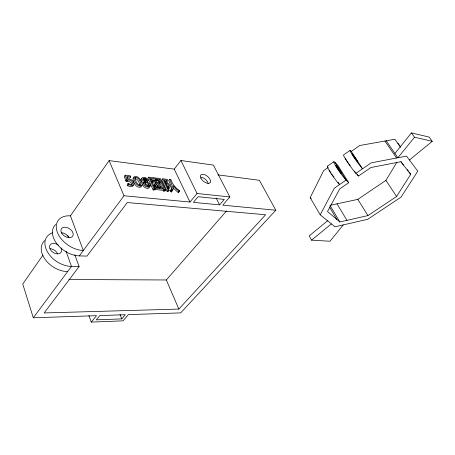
<?xml version="1.0" encoding="UTF-8"?>
<svg xmlns="http://www.w3.org/2000/svg" width="455" height="455" viewBox="0 0 455 455"><rect width="100%" height="100%" fill="white"/><g stroke="black" fill="none" stroke-linecap="round" stroke-linejoin="round"><path stroke-width="0.68" d="M166.507 183.092L166.604 180.248L164.238 179.97L169.112 190.446L168.196 191.606L167.167 191.498L161.838 179.992L162.736 178.826L167.309 179.367L167.787 180.385L167.673 183.081C169.414 183.757 172.115 188.791 168.327 187.545L167.605 186.436L169.141 186.482L168.583 185.077L166.507 183.092L165.904 183.865M165.626 183.683L165.705 181.408L166.604 180.248M141.357 185.754L141.118 186.954C136.534 189.024 132.399 181.989 133.127 178.007L134.123 177.495M133.332 185.031C132.923 187.585 129.311 186.476 127.701 185.742L127.201 184.582L128.1 183.359C135.277 187.329 132.991 178.855 127.582 180.191L126.752 179.736L125.171 175.192L130.215 175.789L130.693 176.887L129.806 178.098L127.212 177.803M159.415 188.268L160.37 186.721L158.323 182.108L160.132 182.313L159.227 183.484M148.006 180.658L147.005 182.023C156.782 186.977 143.564 189.974 143.746 182.643L144.724 181.812C136.904 177.399 146.811 174.987 148.006 180.658L147.107 181.846M169.453 188.228L169.015 188.848L168.276 188.899M146.715 180.396L145.742 181.42L144.929 181.016L143.672 180.061L143.257 178.445C144.627 177.763 146.544 178.872 146.715 180.396L145.816 181.59L145.293 180.379L143.393 179.429M151.504 181.676L152.402 180.493L152.852 181.482L156.344 181.881L155.621 183.575L153.523 185.885M156.344 181.881L154.063 185.538M149.274 185.384L148.643 186.123C146.937 186.419 144.679 185.054 145.054 183.149L145.992 182.398L148.057 183.53L149.274 185.384L148.671 186.175M172.627 189.701L171.353 191.982L170.21 191.077L172.126 188.444A9.999 5.608 37.6 0 0 172.109 185.373L169.681 179.264L168.777 180.419L171.199 186.522A9.987 5.619 37.6 0 1 171.211 189.604L170.21 191.077M156.184 184.559L155.109 186.522M350.06 150.412L343.548 154.945A11.767 0.938 55 0 0 347.95 162.805A11.767 0.938 55 0 0 355.912 173.344L371.172 162.867L406.508 156.105L417.798 171.177L401.077 197.083L367.714 219.299L334.954 226.806L320.201 214.8L310.162 197.629L323.653 170.648L328.209 167.474M320.201 214.8L334.34 188.154L346.084 180.095L348.718 182.717L339.731 188.876L327.498 211.535L339.868 221.955L367.941 215.59L396.578 196.48L410.689 174.356L409.085 172.018M330.58 205.205L357.812 199.375L385.937 180.356L396.908 162.219M42.969 255.118L22.75 284.017L33.295 317.778L96.551 315.679L91.273 322.095L88.924 315.52M70.445 215.846L83.31 250.506A22.301 14.634 33.7 0 1 57.296 232.152A22.301 14.634 33.7 0 1 70.445 215.846L109.098 160.604L174.242 169.141L189.991 202.043L197.038 193.477L229.82 196.952L213.418 165.119L180.936 160.513L174.242 169.141M173.764 188.563L178.212 192.556L179.64 190.679C175.471 188.091 172.343 184.036 170.796 179.395L169.681 179.264M178.212 192.556L179.64 190.679M125.171 175.192L124.283 176.415L125.859 180.959L126.683 181.414C128.873 181.107 131.666 182.102 131.916 184.588M125.859 180.959L126.752 179.736M126.683 181.414L127.582 180.191M127.701 185.742L128.6 184.525L128.1 183.359M33.295 317.778L71.463 266.437L79.09 266.573L74.796 254.732M55.692 224.491A22.164 14.702 33.5 0 0 56.733 243.607A22.164 14.702 33.5 0 0 79.312 255.881L124.01 195.764L189.991 202.043M143.058 179.042L143.655 178.246M144.127 179.6L145.02 178.405M79.09 266.573L44.181 312.949L178.849 309.076L265.612 214.749L127.292 202.543L86.973 256.102L79.312 255.881M144.77 179.918L145.663 178.73M145.293 180.379L146.186 179.19M171.353 191.982L173.537 188.546L173.366 185.811L176.074 188.882L179.133 191.407M149.638 186.607C149.223 190.565 141.835 187.198 142.842 183.843L144.724 181.812M145.663 180.976L146.561 179.782M148.785 177.171L147.892 178.36L153.136 189.98L154.256 190.093L155.166 188.91L154.831 188.177L164.232 189.178L164.568 189.911L165.66 190.025L160.353 178.542L148.785 177.171L154.052 188.797L155.166 188.91M145.992 182.398L145.088 183.587L147.778 185.276L148.37 186.573M147.778 185.276L148.683 184.087M148.194 185.913L149.098 184.724M152.852 181.482L151.953 182.665L155.439 183.058M155.092 180.47L155.991 179.293L157.089 179.424L157.874 181.124L159.677 181.335L160.132 182.313M157.475 180.402L158.812 180.555L159.711 179.389L163.772 188.188L154.376 187.17L150.349 178.286L159.711 179.389M154.256 187.289L156.656 184.434L157.316 182.188L159.057 186.209L157.112 185.97L156.201 187.147M153.136 189.98L154.052 188.797M157.1 187.716L157.709 186.931L160.325 187.096M159.369 188.046L160.37 186.721M154.592 189.428L163.317 190.349L164.232 189.178M163.317 190.349L163.652 191.077L164.568 189.911M165.66 190.025L164.75 191.191L163.652 191.077M167.724 188.319L168.327 187.545M167.167 191.498L168.083 190.332L169.112 190.446M394.912 153.471L411.462 132.905L429.19 137.091L432.25 141.312L409.426 160.001M343.269 224.901L329.983 241.247L311.556 240.155L309.173 235.935L327.805 220.584M432.25 141.312L414.545 137.228L397.846 157.766L386.238 140.794M121.741 318.892L125.313 314.724L99.833 315.571L96.301 319.842L121.741 318.892L120.001 314.325M229.82 196.952L222.745 205.165L275.821 210.216L259.401 180.299L217.928 174.862M219.583 204.864L224.292 199.404L198.079 196.719L193.381 202.367L219.583 204.864L216.119 197.988M68.779 279.524L166.348 279.973L226.556 210.904M275.821 210.216L180.692 312.886L128.407 314.621L123.049 320.832L91.273 322.095M311.556 240.155L331.394 223.911M327.412 166.194L333.845 161.713M351.277 151.424L362.51 168.816A11.796 0.825 54.9 0 1 352.995 155.838A11.796 0.825 54.9 0 1 351.277 151.424L359.768 145.509L394.838 139.264L400.337 146.635M354.434 171.017L355.912 173.344L358.477 176.034L370.888 167.537L400.832 161.713L410.689 174.356M141.932 178.457C139.338 179.367 142.313 182.483 143.826 183.007M134.89 178.536C138.195 178.752 139.429 182.938 140.004 185.629M150.787 179.628L156.139 180.248M164.522 181.266L165.705 181.408M152.402 180.493L156.77 180.999L155.991 179.293M130.693 176.887L126.808 176.432L127.736 179.19C134.202 177.865 137.325 188.757 128.6 184.525M171.125 189.917L172.269 190.827M310.162 197.629L311.243 198.539M166.456 184.935L168.043 186.863M154.126 185.1L155.166 186.106M335.17 162.634L346.084 180.095A11.722 1.115 55 0 1 336.541 167.258A11.722 1.115 55 0 1 335.17 162.634L337.86 165.364L348.718 182.717M411.462 132.905L414.545 137.228M397.852 143.297L400.684 147.34M407.481 169.681L408.283 170.847M401.003 161.508L403.369 164.966M384.958 141.022L396.555 158.01M385.937 180.356L396.578 196.48M357.334 174.242L358.477 176.034M357.812 199.375L367.941 215.59M157.112 185.97L157.709 186.931M338.082 182.154L339.566 184.565A11.693 1.228 55 0 1 330.751 172.951A11.693 1.228 55 0 1 327.884 166.32M336.996 203.834L346.977 220.339M329.938 205.341L339.868 221.955M329.738 207.474L336.865 219.429M180.936 160.513L197.038 193.477M162.736 178.826L168.083 190.332M158.812 180.555L162.281 188.097M156.691 183.962L157.783 186.357M166.348 279.973L178.849 309.076M109.098 160.604L124.01 195.764M67.869 235.644L68.586 237.618M66.026 251.188L71.463 266.437A21.891 14.827 33.2 0 1 47.331 251.695A21.891 14.827 33.2 0 1 52.626 232.761M67.613 271.612A21.76 14.89 33 0 1 45.358 259.714A21.76 14.89 33 0 1 44.579 240.604M60.993 247.912A6.643 4.527 32.4 0 1 56.545 253.771A6.643 4.527 32.4 0 1 49.55 246.104A6.643 4.527 32.4 0 1 58.422 245.091M61.345 232.664A6.728 4.487 32.8 0 1 68.853 237.698M50.084 248.686A6.603 4.544 32.2 0 1 57.654 254.049M350.168 165.552A4.937 0.398 55 0 1 345.743 159.119M345.527 158.647A4.937 0.398 55 0 1 345.504 158.437M333.89 176.961A4.903 0.518 55 0 1 331.803 174.282M331.075 173.224A4.903 0.518 55 0 1 329.261 170.022M200.939 177.131A6.034 3.219 39.3 0 1 208.168 183.342M142.261 184.554L142.023 185.754C137.438 187.813 133.298 180.783 134.02 176.802C138.4 174.828 141.664 180.908 142.261 184.554M135.22 177.729C135.334 180.527 137.091 185.56 140.601 185.1L140.817 184.832C140.749 182.011 138.934 177.035 135.436 177.461L135.22 177.729M340.909 172.985L340.414 172.456A4.914 0.472 55 0 1 336.649 167.218A4.914 0.472 55 0 1 336.211 165.546L336.711 166.081A4.914 0.472 55 0 1 340.454 171.29A4.914 0.472 55 0 1 340.909 172.985M61.908 233.534A6.768 4.47 33 0 0 72.584 236.338A6.768 4.47 33 0 0 66.697 227.437A6.768 4.47 33 0 0 61.908 233.534M352.744 155.28A4.948 0.347 54.9 0 0 357.607 161.906A4.948 0.347 54.9 0 0 354.382 156.588A4.948 0.347 54.9 0 0 352.744 155.28M200.934 178.303A6.051 3.208 39.3 0 0 209.761 183.035A6.051 3.208 39.3 0 0 205.762 175.181A6.051 3.208 39.3 0 0 200.934 178.303"/></g></svg>
